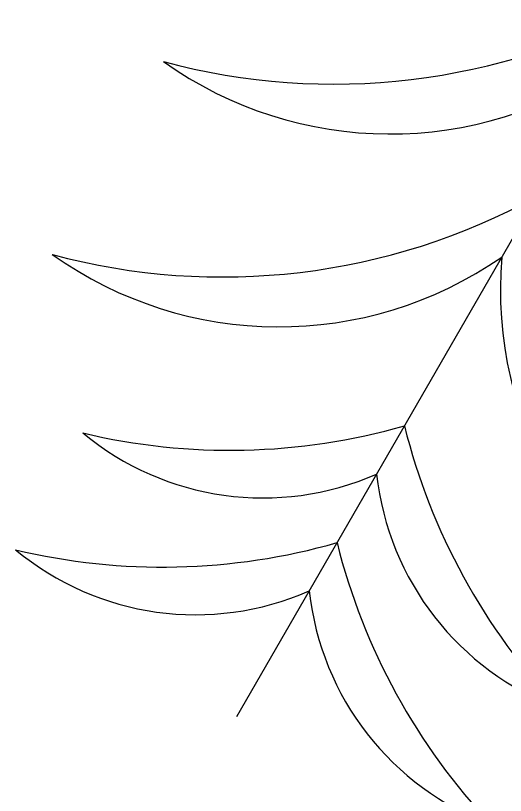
# Model space of a CAD drawing. Header units: millimetres. Extents: x 118878 to 201916, y 10986 to 20993.
# Drawn here: x 180748.57 to 180770.81, y 17974.11 to 18009.49 of the extents above; entities that cross this region are included whole.
import ezdxf

# ---------------------------------------------------------------- set-up
doc = ezdxf.new("R2010")
doc.units = ezdxf.units.MM
doc.header["$LTSCALE"] = 100
doc.layers.add('TREE', color=83, linetype='Continuous')

# ---------------------------------------------------------------- blocks, each defined once
blk = doc.blocks.new('TREE-CICAS')
at = {"layer": 'TREE'}
blk.add_line((0, -3.175), (0, 0), dxfattribs=at)
for centre, radius, start, end in [((-1.4527, -0.1562), 1.7015, 284.9634, 328.6288), ((-0.918, -0.7895), 1.015, 264.6063, 334.7511), ((-1.4527, -0.7337), 1.7015, 284.9634, 328.6288), ((-0.918, -1.367), 1.015, 264.6063, 334.7511), ((0.918, -1.367), 1.015, 205.2489, 275.3937), ((-1.185, -1.1579), 1.6495, 286.6206, 315.9237), ((1.185, -1.1579), 1.6495, 224.0763, 253.3794), ((-0.5907, -2.016), 0.7328, 260.3757, 323.71), ((0.5907, -2.016), 0.7328, 216.29, 279.6243), ((-1.185, -1.5076), 1.6495, 286.6206, 315.9237), ((1.185, -1.5076), 1.6495, 224.0763, 253.3794), ((-0.5907, -2.3657), 0.7328, 260.3757, 323.71), ((0.5907, -2.3657), 0.7328, 216.29, 279.6243)]:
    blk.add_arc(centre, radius, start, end, dxfattribs=at)

msp = doc.modelspace()

# ---------------------------------------------------------------- block references
at = {"xscale": 17.5, "yscale": 17.5, "zscale": 17.5, "rotation": 330.0000000000001}
msp.add_blockref('TREE-CICAS', (180786.397, 18025.814), dxfattribs=at)

doc.saveas('drawing.dxf')
